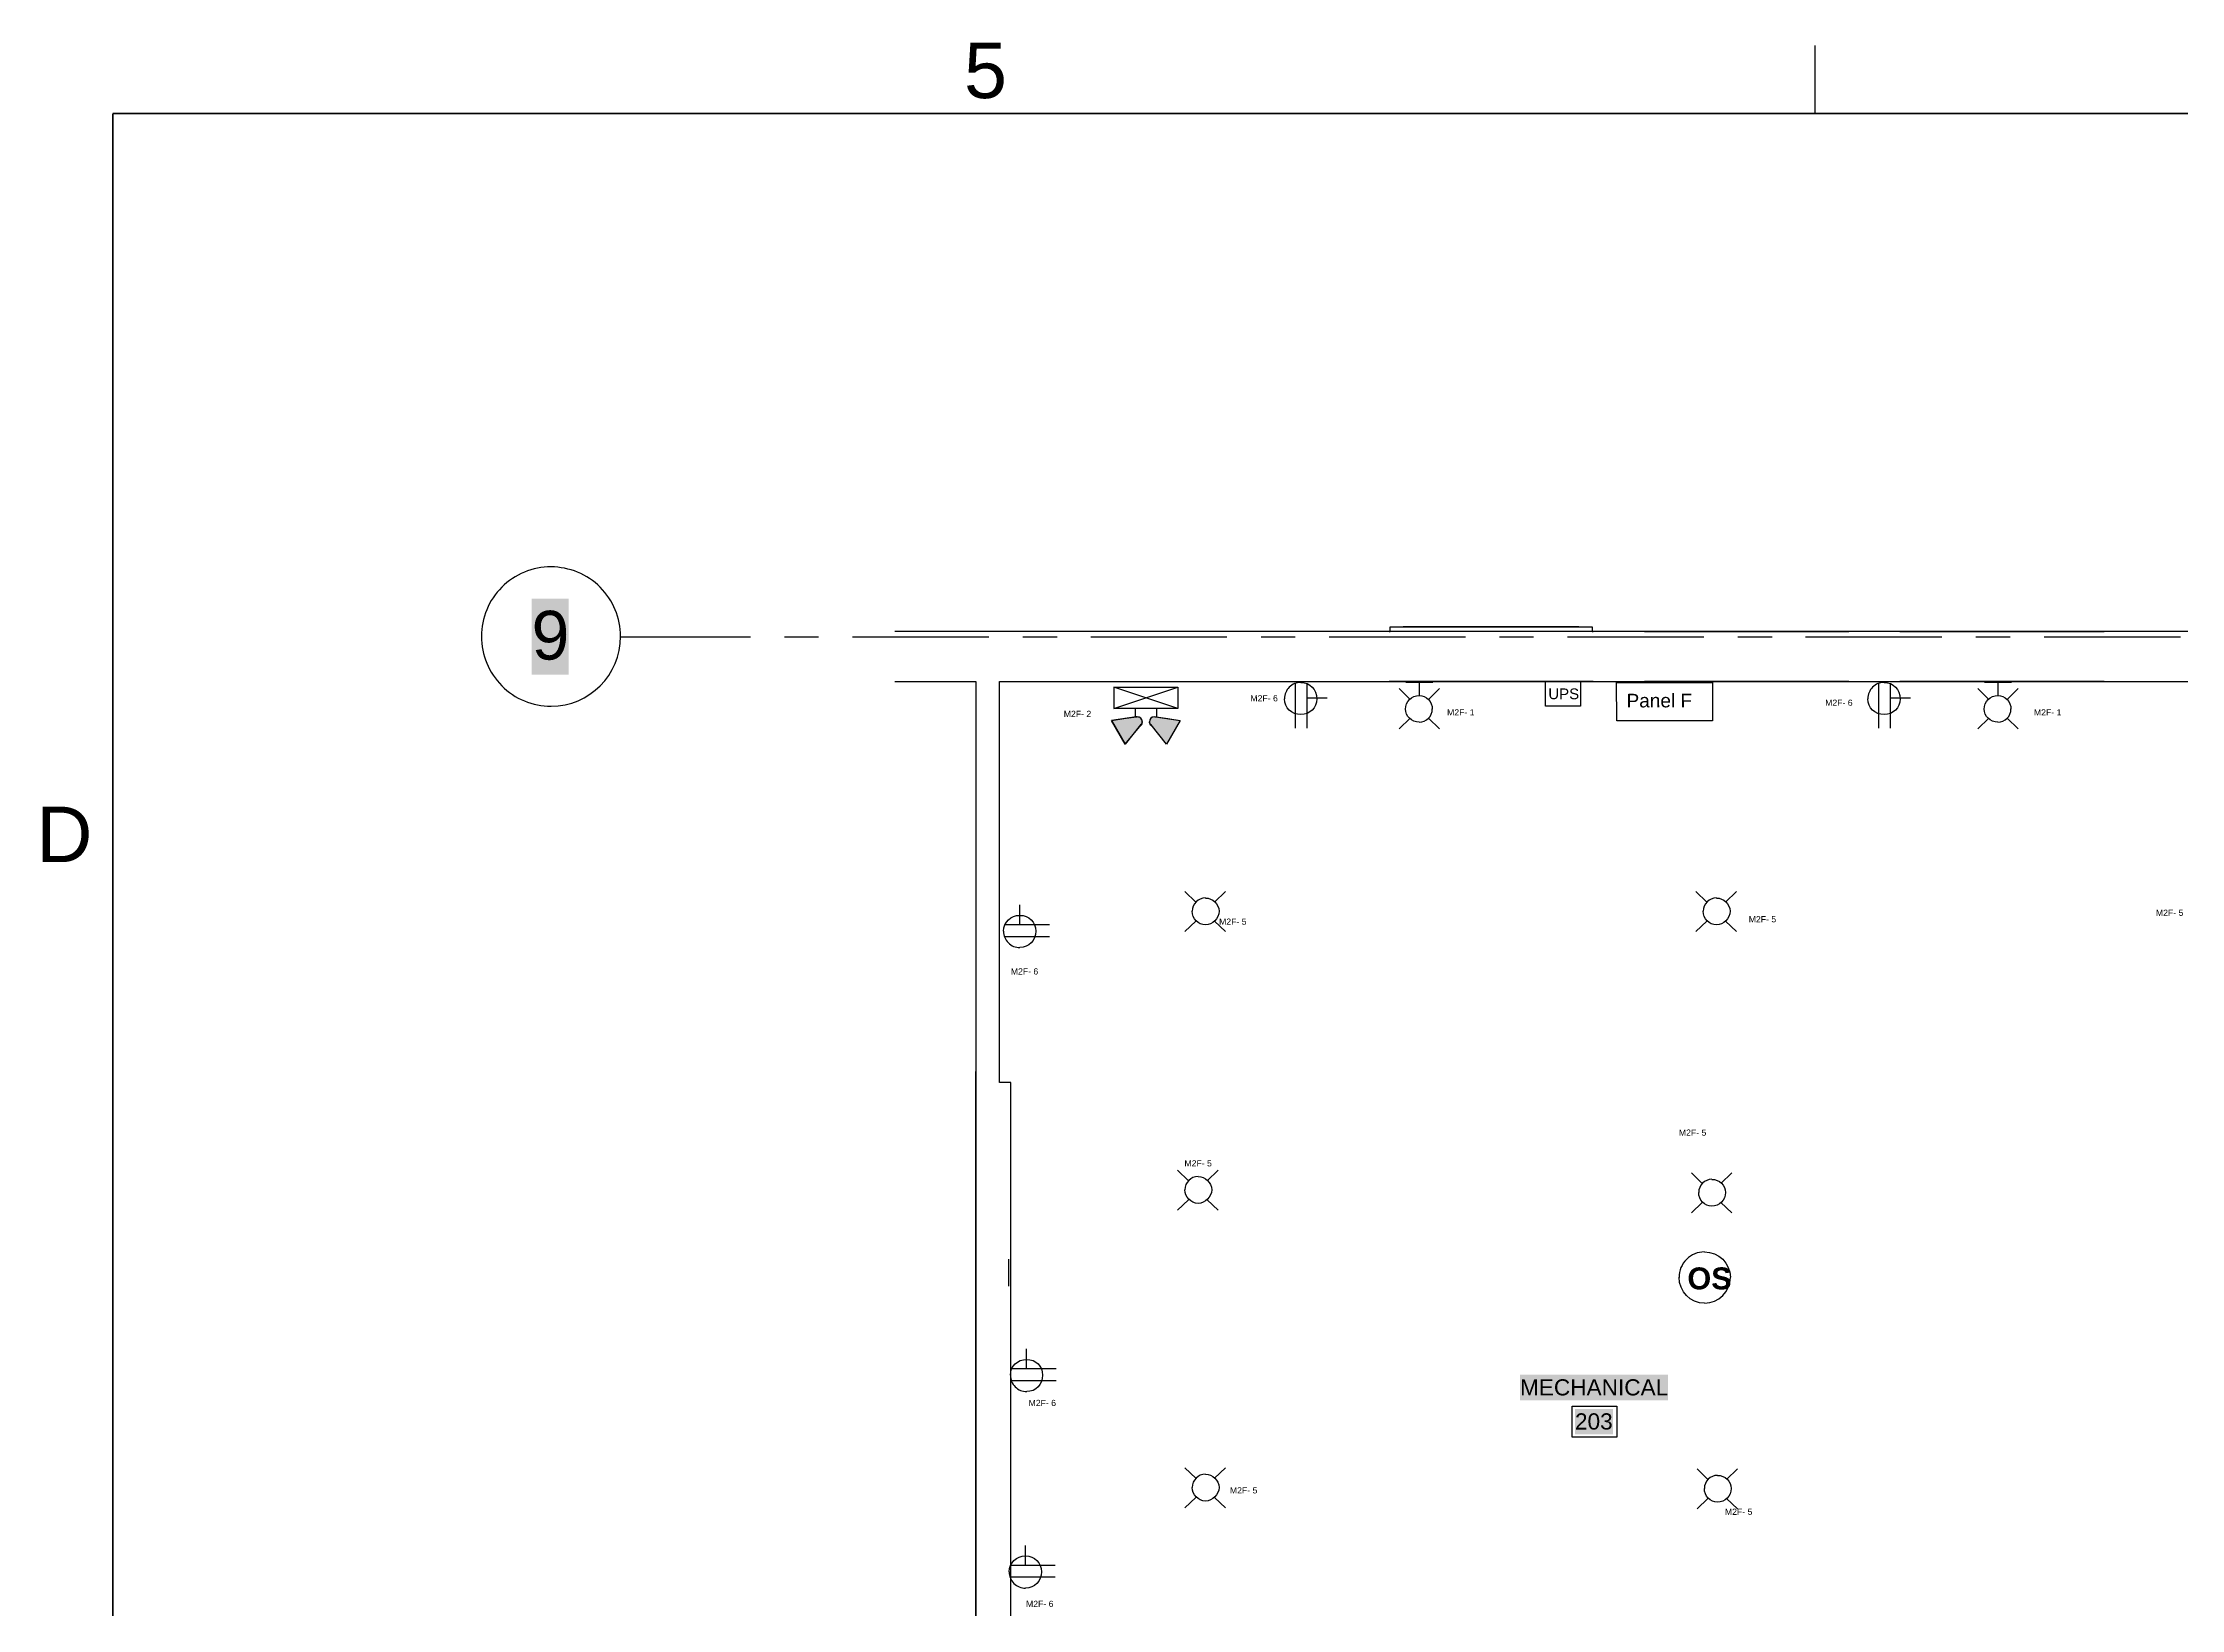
# Model space of a CAD drawing. Header units: inches. Extents: x 14.2 to 49.7, y 0.3 to 22.9.
# Drawn here: x 14.25 to 22.09, y 17.13 to 22.88 of the extents above; entities that cross this region are included whole.
import ezdxf

# ---------------------------------------------------------------- set-up
doc = ezdxf.new("R2010")
doc.units = ezdxf.units.IN
doc.header["$MEASUREMENT"] = 0
for name, color, linetype in [('PDF2_Geometry', 7, 'Continuous'), ('PDF2_Text', 7, 'Continuous'), ('PDF_Text', 7, 'Continuous')]:
    doc.layers.add(name, color=color, linetype=linetype)
for name, color, linetype, true_color in [('PDF2_Solid Fills', 7, 'Continuous', 0x7f7f7f), ('PDF_Geometry', 7, 'Continuous', 0x777777), ('PDF_Solid Fills', 7, 'Continuous', 0xffffff)]:
    doc.layers.add(name, color=color, linetype=linetype, true_color=true_color)
doc.styles.add('PDF Arial', font='arial.ttf')
doc.styles.add('PDF ArialRoundedMT Bold', font='arialbd.ttf')
doc.styles.add('PDF GillSansMTCondensed', font='arial.ttf')
doc.styles.get("Standard").update_dxf_attribs({"font": 'arial.ttf'})

msp = doc.modelspace()

# ---------------------------------------------------------------- hatches: boundary and pattern name
at = {"layer": 'PDF2_Solid Fills', "lineweight": 25, "transparency": 33554559}
for points in [[(18.2779, 20.3828), (18.2179, 20.3095), (18.2163, 20.3095), (18.1663, 20.3945), (18.2013, 20.3995), (18.2646, 20.4078), (18.2763, 20.3995)], [(18.4179, 20.3962), (18.3696, 20.3095), (18.3679, 20.3095), (18.3063, 20.3862), (18.3146, 20.4062), (18.3296, 20.4078)]]:
    msp.add_hatch(color=256, dxfattribs=at).paths.add_polyline_path(points)

# ---------------------------------------------------------------- linework, layer by layer
at = {"lineweight": 25}
for points in [[(19.7591, 20.5406), (19.8869, 20.5406), (19.8869, 20.4481), (19.7591, 20.4481)], [(20.0195, 20.5349), (20.3711, 20.5357), (20.3714, 20.3951), (20.0198, 20.3944)]]:
    msp.add_lwpolyline(points, close=True, dxfattribs=at)
at = {"layer": 'PDF2_Geometry', "lineweight": 25}
for points in [[(18.4096, 20.4395), (18.1746, 20.4395), (18.4096, 20.5178), (18.4096, 20.4395), (18.1746, 20.5178), (18.1746, 20.4395)], [(18.1746, 20.5178), (18.4096, 20.5178)], [(18.8409, 20.3675), (18.8409, 20.5325)], [(18.8842, 20.3675), (18.8842, 20.5325)], [(19.2216, 20.5131), (19.2616, 20.4731)], [(19.3449, 20.5348), (19.2466, 20.5348)], [(19.2949, 20.5348), (19.2949, 20.4881)], [(19.3699, 20.5131), (19.3299, 20.4731)], [(20.9812, 20.3675), (20.9812, 20.5325)], [(21.0245, 20.3675), (21.0245, 20.5325)], [(21.3447, 20.5131), (21.3847, 20.4731)], [(21.4681, 20.5348), (21.3697, 20.5348)], [(21.4181, 20.5348), (21.4181, 20.4881)], [(21.4931, 20.5131), (21.4531, 20.4731)], [(18.2563, 20.4095), (18.1663, 20.3962), (18.2163, 20.3095), (18.2746, 20.3795)], [(18.2529, 20.4395), (18.2529, 20.4095)], [(18.3279, 20.4095), (18.4179, 20.3962), (18.3679, 20.3095), (18.3113, 20.3795)], [(18.3313, 20.4395), (18.3313, 20.4095)], [(18.9576, 20.4775), (18.8842, 20.4775)], [(19.2216, 20.3648), (19.2616, 20.4048)], [(19.3699, 20.3648), (19.3299, 20.4048)], [(21.0978, 20.4775), (21.0245, 20.4775)], [(21.3447, 20.3648), (21.3847, 20.4048)], [(21.4931, 20.3648), (21.4531, 20.4048)], [(17.8287, 19.7192), (17.8287, 19.6459)], [(18.4359, 19.7679), (18.4759, 19.7295)], [(18.5842, 19.7679), (18.5442, 19.7295)], [(20.3107, 19.7679), (20.3507, 19.7295)], [(20.459, 19.7679), (20.419, 19.7295)], [(17.9387, 19.6459), (17.7737, 19.6459)], [(18.4359, 19.6212), (18.4759, 19.6595)], [(18.5842, 19.6212), (18.5442, 19.6595)], [(20.3107, 19.6212), (20.3507, 19.6595)], [(20.459, 19.6212), (20.419, 19.6595)], [(17.9387, 19.6025), (17.7737, 19.6025)], [(18.4089, 18.7455), (18.4489, 18.7072)], [(18.5572, 18.7455), (18.5172, 18.7072)], [(20.2941, 18.7355), (20.3341, 18.6971)], [(20.4424, 18.7355), (20.4024, 18.6971)], [(18.4089, 18.5988), (18.4489, 18.6372)], [(18.5572, 18.5988), (18.5172, 18.6372)], [(20.2941, 18.5888), (20.3341, 18.6271)], [(20.4424, 18.5888), (20.4024, 18.6271)], [(17.789, 18.4188), (17.789, 18.3204)], [(17.8536, 18.0897), (17.8536, 18.0164)], [(17.9636, 18.0164), (17.7986, 18.0164)], [(17.9636, 17.9731), (17.7986, 17.9731)], [(18.4359, 17.6533), (18.4759, 17.615)], [(18.5842, 17.6533), (18.5442, 17.615)], [(20.3148, 17.6491), (20.3548, 17.6108)], [(20.4632, 17.6491), (20.4232, 17.6108)], [(18.4359, 17.5066), (18.4759, 17.545)], [(18.5842, 17.5066), (18.5442, 17.545)], [(20.3148, 17.5025), (20.3548, 17.5408)], [(20.4632, 17.5025), (20.4232, 17.5408)], [(17.8494, 17.3683), (17.8494, 17.2949)], [(17.9594, 17.2949), (17.7944, 17.2949)], [(17.9594, 17.2516), (17.7944, 17.2516)]]:
    msp.add_lwpolyline(points, dxfattribs=at)
for points in [[(18.2163, 20.3095), (18.1663, 20.3962), (18.2113, 20.4028), (18.2563, 20.4095), (18.2596, 20.4112), (18.2646, 20.4095), (18.2696, 20.4078), (18.2729, 20.4045), (18.2763, 20.4012), (18.2779, 20.3962), (18.2779, 20.3912), (18.2779, 20.3878), (18.2763, 20.3828), (18.2729, 20.3795)], [(18.3679, 20.3095), (18.3113, 20.3795), (18.3079, 20.3828), (18.3063, 20.3878), (18.3063, 20.3912), (18.3079, 20.3962), (18.3096, 20.4012), (18.3113, 20.4045), (18.3146, 20.4078), (18.3196, 20.4095), (18.3246, 20.4112), (18.3296, 20.4095), (18.3729, 20.4028), (18.4179, 20.3962)]]:
    msp.add_lwpolyline(points, close=True, dxfattribs=at)
for centre, radius, start, end in [((18.8606, 20.4761), 0.0597, 89.76027, 180.23973), ((21.0009, 20.4761), 0.0597, 89.76027, 180.23973), ((18.2611, 20.391), 0.0185, 0.50195, 89.49805), ((19.2949, 20.4382), 0.0484, 270.04113, 359.95887), ((21.418, 20.4382), 0.0484, 270.04113, 359.95887), ((18.5109, 19.6962), 0.0484, 90.04113, 179.95887), ((20.3857, 19.6962), 0.0484, 90.04113, 179.95887), ((17.8301, 19.6223), 0.0597, 179.76027, 270.23973), ((18.4839, 18.6738), 0.0484, 90.04113, 179.95887), ((20.3691, 18.6638), 0.0484, 90.04113, 179.95887), ((20.3419, 18.3526), 0.0932, 89.90564, 180.09436), ((20.341, 18.3535), 0.096, 270.61942, 359.38058), ((17.855, 17.9928), 0.0597, 179.76027, 270.23973), ((18.5109, 17.5816), 0.0484, 90.04113, 179.95887), ((20.3899, 17.5774), 0.0484, 90.04113, 179.95887), ((17.8508, 17.2714), 0.0597, 179.76027, 270.23973)]:
    msp.add_arc(centre, radius, start, end, dxfattribs=at)
for points in [[(18.8609, 20.5359), (18.8942, 20.5359), (18.9192, 20.5092), (18.9192, 20.4759)], [(19.2449, 20.4381), (19.2449, 20.4648), (19.2683, 20.4881), (19.2949, 20.4881)], [(19.2949, 20.4881), (19.3216, 20.4881), (19.3433, 20.4648), (19.3433, 20.4381)], [(21.0012, 20.5359), (21.0345, 20.5359), (21.0595, 20.5092), (21.0595, 20.4759)], [(21.3681, 20.4381), (21.3681, 20.4648), (21.3914, 20.4881), (21.4181, 20.4881)], [(21.4181, 20.4881), (21.4447, 20.4881), (21.4664, 20.4648), (21.4664, 20.4381)], [(18.2613, 20.4095), (18.2596, 20.4095), (18.2579, 20.4078), (18.2579, 20.4078)], [(18.3246, 20.4095), (18.3129, 20.4095), (18.3063, 20.4012), (18.3063, 20.3912)], [(18.3279, 20.4078), (18.3263, 20.4078), (18.3263, 20.4095), (18.3246, 20.4095)], [(18.8609, 20.4175), (18.8276, 20.4175), (18.8009, 20.4425), (18.8009, 20.4759)], [(18.9192, 20.4759), (18.9192, 20.4425), (18.8942, 20.4175), (18.8609, 20.4175)], [(19.2949, 20.3898), (19.2683, 20.3898), (19.2449, 20.4115), (19.2449, 20.4381)], [(21.0012, 20.4175), (20.9678, 20.4175), (20.9412, 20.4425), (20.9412, 20.4759)], [(21.0595, 20.4759), (21.0595, 20.4425), (21.0345, 20.4175), (21.0012, 20.4175)], [(21.4181, 20.3898), (21.3914, 20.3898), (21.3681, 20.4115), (21.3681, 20.4381)], [(18.2746, 20.3778), (18.2779, 20.3812), (18.2796, 20.3862), (18.2796, 20.3912)], [(18.3063, 20.3912), (18.3063, 20.3862), (18.3063, 20.3812), (18.3096, 20.3778)], [(18.5109, 19.6462), (18.4842, 19.6462), (18.4625, 19.6695), (18.4625, 19.6962)], [(18.5109, 19.7445), (18.5375, 19.7445), (18.5609, 19.7229), (18.5609, 19.6962)], [(18.5609, 19.6962), (18.5609, 19.6695), (18.5375, 19.6462), (18.5109, 19.6462)], [(20.3857, 19.6462), (20.359, 19.6462), (20.3374, 19.6695), (20.3374, 19.6962)], [(20.3857, 19.7445), (20.4124, 19.7445), (20.4357, 19.7229), (20.4357, 19.6962)], [(20.4357, 19.6962), (20.4357, 19.6695), (20.4124, 19.6462), (20.3857, 19.6462)], [(17.7703, 19.6225), (17.7703, 19.6559), (17.797, 19.6809), (17.8303, 19.6809)], [(17.8303, 19.6809), (17.8637, 19.6809), (17.8887, 19.6559), (17.8887, 19.6225)], [(17.8887, 19.6225), (17.8887, 19.5892), (17.8637, 19.5625), (17.8303, 19.5625)], [(18.4839, 18.6238), (18.4572, 18.6238), (18.4355, 18.6472), (18.4355, 18.6738)], [(18.4839, 18.7222), (18.5105, 18.7222), (18.5339, 18.7005), (18.5339, 18.6738)], [(18.5339, 18.6738), (18.5339, 18.6472), (18.5105, 18.6238), (18.4839, 18.6238)], [(20.3691, 18.7121), (20.3958, 18.7121), (20.4191, 18.6905), (20.4191, 18.6638)], [(20.3691, 18.6138), (20.3424, 18.6138), (20.3208, 18.6371), (20.3208, 18.6638)], [(20.4191, 18.6638), (20.4191, 18.6371), (20.3958, 18.6138), (20.3691, 18.6138)], [(20.342, 18.4458), (20.3937, 18.4458), (20.437, 18.4042), (20.437, 18.3525)], [(20.342, 18.2575), (20.2904, 18.2575), (20.2487, 18.3008), (20.2487, 18.3525)], [(17.7952, 17.9931), (17.7952, 18.0264), (17.8219, 18.0514), (17.8552, 18.0514)], [(17.8552, 18.0514), (17.8886, 18.0514), (17.9136, 18.0264), (17.9136, 17.9931)], [(17.9136, 17.9931), (17.9136, 17.9597), (17.8886, 17.9331), (17.8552, 17.9331)], [(18.5109, 17.5316), (18.4842, 17.5316), (18.4625, 17.555), (18.4625, 17.5816)], [(18.5109, 17.63), (18.5375, 17.63), (18.5609, 17.6083), (18.5609, 17.5816)], [(18.5609, 17.5816), (18.5609, 17.555), (18.5375, 17.5316), (18.5109, 17.5316)], [(20.3898, 17.5275), (20.3632, 17.5275), (20.3415, 17.5508), (20.3415, 17.5775)], [(20.3898, 17.6258), (20.4165, 17.6258), (20.4398, 17.6041), (20.4398, 17.5775)], [(20.4398, 17.5775), (20.4398, 17.5508), (20.4165, 17.5275), (20.3898, 17.5275)], [(17.7911, 17.2716), (17.7911, 17.3049), (17.8177, 17.3299), (17.8511, 17.3299)], [(17.8511, 17.3299), (17.8844, 17.3299), (17.9094, 17.3049), (17.9094, 17.2716)], [(17.9094, 17.2716), (17.9094, 17.2383), (17.8844, 17.2116), (17.8511, 17.2116)]]:
    msp.add_open_spline(points, degree=3, dxfattribs=at)
at = {"layer": 'PDF_Geometry', "color": 7, "lineweight": 25}
msp.add_lwpolyline([(20.7482, 22.6229), (20.7482, 22.8729)], dxfattribs=at)
for points in [[(45.7313, 0.6388), (14.5018, 0.6388), (45.7313, 0.6388), (45.7313, 22.6233), (14.5018, 22.6233), (45.7313, 22.6233)], [(14.5018, 0.6388), (14.5018, 22.6229)], [(19.8565, 17.8797), (20.0199, 17.8797), (20.0199, 17.7664), (19.8565, 17.7664)]]:
    msp.add_lwpolyline(points, close=True, dxfattribs=at)
at = {"layer": 'PDF_Geometry', "lineweight": 25}
msp.add_lwpolyline([(16.11, 20.9596, 0.416667), (15.855, 20.7046, 0.415306), (16.11, 20.448, 0.412859), (16.365, 20.7046, 0.414218)], format="xyb", close=True, dxfattribs=at)
for points in [[(17.3716, 15.1965), (17.7383, 15.1965), (17.7383, 15.3532), (17.7966, 15.3532), (17.7966, 16.7131), (21.5898, 16.7131), (21.5898, 16.8131), (17.7966, 16.8131), (17.7966, 19.068), (17.755, 19.068), (17.755, 19.108), (17.755, 20.5396), (22.6964, 20.5396), (22.6964, 20.7229), (17.3716, 20.7229)], [(19.1849, 20.7229), (19.1882, 20.7229), (19.1882, 20.7396), (19.9299, 20.7396), (19.9299, 20.7229), (19.1882, 20.7229), (19.1882, 20.7396), (19.9299, 20.7396), (19.9299, 20.7229), (19.9332, 20.7229)], [(20.1215, 20.7229), (20.8715, 20.7229)], [(21.0582, 20.7229), (21.8081, 20.7229)], [(16.365, 20.7029), (16.8417, 20.7029)], [(16.9667, 20.7029), (17.0916, 20.7029)], [(17.2166, 20.7029), (17.7166, 20.7029)], [(17.8416, 20.7029), (17.9666, 20.7029)], [(18.0899, 20.7029), (18.5899, 20.7029)], [(18.7149, 20.7029), (18.8399, 20.7029)], [(18.9649, 20.7029), (19.4649, 20.7029)], [(19.5899, 20.7029), (19.7149, 20.7029)], [(19.8399, 20.7029), (20.3399, 20.7029)], [(20.4648, 20.7029), (20.5898, 20.7029)], [(20.7132, 20.7029), (21.2131, 20.7029)], [(21.3381, 20.7029), (21.4631, 20.7029)], [(21.5881, 20.7029), (22.0881, 20.7029)], [(17.3716, 20.5396), (17.6683, 20.5396), (17.6683, 19.108), (17.6683, 15.3532), (17.3716, 15.3532)], [(19.9332, 20.5396), (19.1849, 20.5396)], [(19.8982, 20.5396), (19.2216, 20.5396)], [(19.2216, 20.5396), (19.8982, 20.5396), (19.2216, 20.5396)], [(20.8715, 20.5396), (20.1215, 20.5396)], [(21.8081, 20.5396), (21.0582, 20.5396)], [(17.6683, 15.3532), (17.6683, 19.108)]]:
    msp.add_lwpolyline(points, dxfattribs=at)
for points in [[(19.2366, 20.7396), (19.8815, 20.7396)], [(19.8815, 20.5396), (19.2366, 20.5396)]]:
    msp.add_lwpolyline(points, close=True, dxfattribs=at)
at = {"layer": 'PDF_Solid Fills', "lineweight": 25, "transparency": 33554559}
for points in [[(16.0384, 20.5646), (16.175, 20.5646), (16.0384, 20.8429), (16.175, 20.8429)], [(19.6649, 17.9014), (20.2082, 17.9014), (19.6649, 17.9947), (20.2082, 17.9947)], [(19.8665, 17.7764), (20.0065, 17.7764), (19.8665, 17.8697), (20.0065, 17.8697)]]:
    msp.add_solid(points, dxfattribs=at)

# ---------------------------------------------------------------- texts
at = {"lineweight": 25, "attachment_point": 1}
for s, width, gutter_width, insert, char_height, rotation in [('UPS', 0.276788, 0.7872, (19.769, 20.5135), 0.03936, 359.98777), ('Panel F', 0.351616, 1, (20.0559, 20.4938), 0.05, 0.12095)]:
    msp.add_mtext_dynamic_manual_height_columns(s, width=width, gutter_width=gutter_width, heights=[0], dxfattribs=dict(at, insert=insert, char_height=char_height, rotation=rotation))
at = {"layer": 'PDF2_Text', "lineweight": 25, "insert": (20.2793, 18.348), "char_height": 0.08049, "attachment_point": 4, "style": 'PDF ArialRoundedMT Bold'}
msp.add_mtext('OS', dxfattribs=at)
at = {"layer": 'PDF_Text', "lineweight": 25, "attachment_point": 4}
for s, insert, char_height, style in [('5', (17.6251, 22.7802), 0.2031, 'PDF GillSansMTCondensed'), ('M2F- 6', (18.6759, 20.4773), 0.02276, 'PDF Arial'), ('M2F- 2', (17.9912, 20.4201), 0.02276, 'PDF Arial'), ('M2F- 1', (19.3976, 20.4257), 0.02276, 'PDF Arial'), ('M2F- 6', (20.7848, 20.461), 0.02276, 'PDF Arial'), ('M2F- 1', (21.5508, 20.4257), 0.02276, 'PDF Arial'), ('D', (14.2218, 19.9782), 0.2037, 'PDF GillSansMTCondensed'), ('M2F- 5', (21.9984, 19.6903), 0.02276, 'PDF Arial'), ('M2F- 5', (18.5611, 19.6576), 0.02276, 'PDF Arial'), ('M2F- 5', (20.5044, 19.6664), 0.02276, 'PDF Arial'), ('M2F- 6', (17.7969, 19.475), 0.02276, 'PDF Arial'), ('M2F- 5', (20.248, 18.8834), 0.02276, 'PDF Arial'), ('M2F- 5', (18.4339, 18.7707), 0.02276, 'PDF Arial'), ('MECHANICAL', (19.6651, 17.9483), 0.05939, 'PDF Arial'), ('M2F- 6', (17.8621, 17.8913), 0.02276, 'PDF Arial'), ('203', (19.8668, 17.8233), 0.05939, 'PDF Arial'), ('M2F- 5', (18.6008, 17.5706), 0.02276, 'PDF Arial'), ('M2F- 5', (20.417, 17.4921), 0.02276, 'PDF Arial'), ('M2F- 6', (17.8528, 17.154), 0.02276, 'PDF Arial')]:
    msp.add_mtext(s, dxfattribs=dict(at, insert=insert, char_height=char_height, style=style))
at = {"layer": 'PDF_Text', "color": 8, "lineweight": 25, "true_color": 0x777777, "insert": (16.0385, 20.7077), "char_height": 0.1787, "attachment_point": 4, "style": 'PDF Arial'}
msp.add_mtext('9', dxfattribs=at)

doc.saveas('drawing.dxf')
